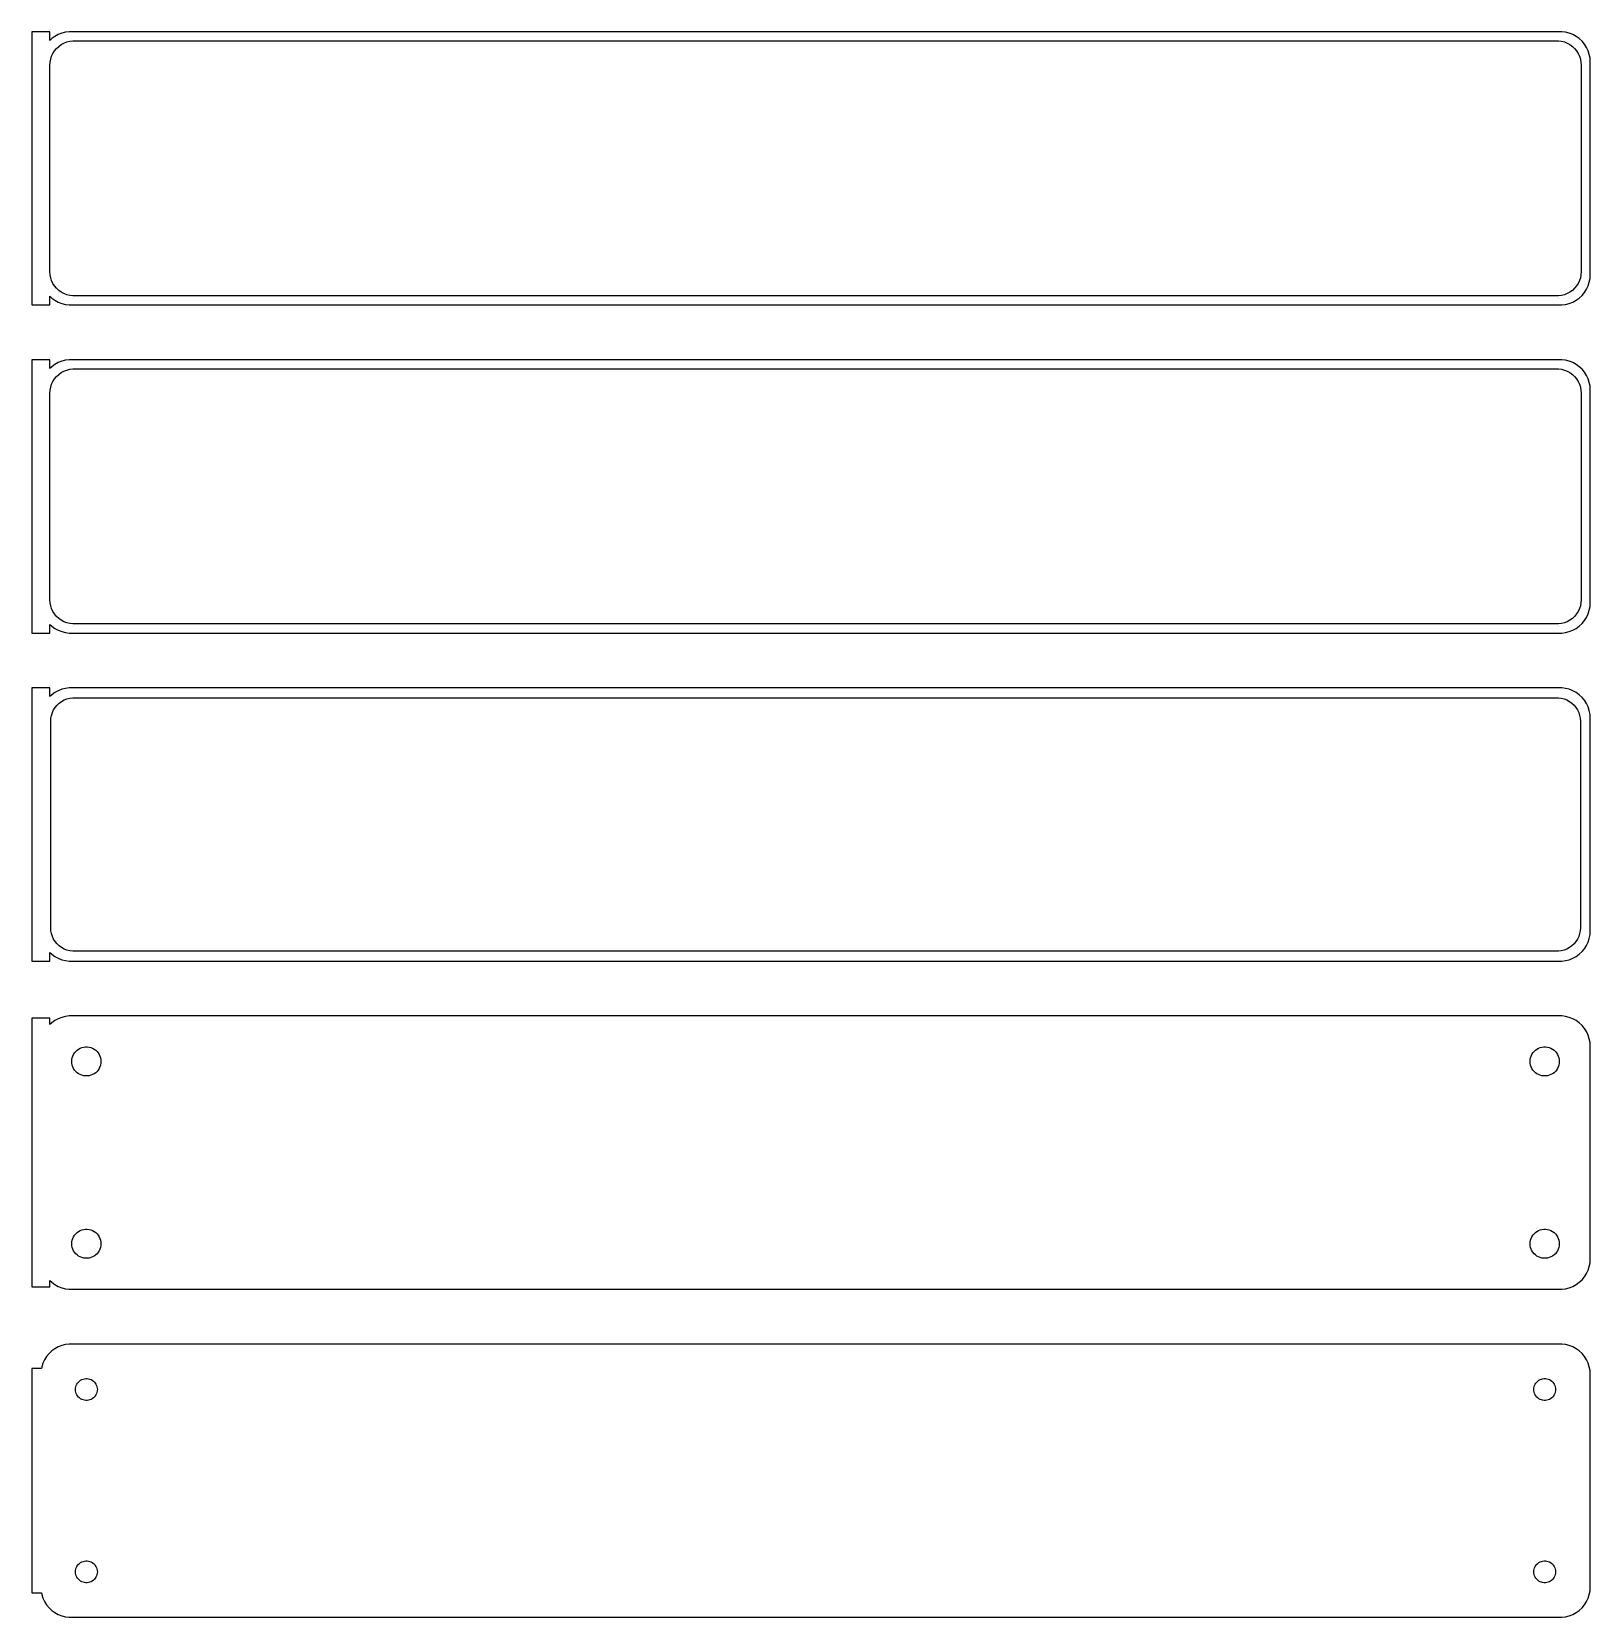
# Model space of a CAD drawing. Header units: metres. Extents: x -129 to 128, y 194 to 454.
import ezdxf

# ---------------------------------------------------------------- set-up
doc = ezdxf.new("R2010")
doc.units = ezdxf.units.M

msp = doc.modelspace()

# ---------------------------------------------------------------- linework, layer by layer
for p, q in [((-126, 454.49), (-129, 454.49)), ((-129, 454.49), (-129, 409.51)), ((-126, 453.059), (-126, 454.49)), ((-124.045, 454.255), (-124.629, 454.024)), ((-123.437, 454.411), (-124.045, 454.255)), ((-122.814, 454.49), (-123.437, 454.411)), ((122.814, 454.49), (-122.814, 454.49)), ((123.437, 454.411), (122.814, 454.49)), ((124.045, 454.255), (123.437, 454.411)), ((124.629, 454.024), (124.045, 454.255)), ((-125.687, 453.353), (-126, 453.059)), ((-125.179, 453.722), (-125.687, 453.353)), ((-125.236, 451.351), (-124.916, 451.738)), ((-124.629, 454.024), (-125.179, 453.722)), ((-124.916, 451.738), (-124.55, 452.082)), ((-124.55, 452.082), (-124.143, 452.377)), ((-124.143, 452.377), (-123.703, 452.619)), ((-123.703, 452.619), (-123.236, 452.804)), ((-123.236, 452.804), (-122.75, 452.929)), ((-122.75, 452.929), (-122.251, 452.992)), ((-122.251, 452.992), (122.251, 452.992)), ((122.251, 452.992), (122.75, 452.929)), ((122.75, 452.929), (123.236, 452.804)), ((123.236, 452.804), (123.703, 452.619)), ((123.703, 452.619), (124.143, 452.377)), ((124.143, 452.377), (124.55, 452.082)), ((124.55, 452.082), (124.916, 451.738)), ((125.179, 453.722), (124.629, 454.024)), ((124.916, 451.738), (125.236, 451.351)), ((125.687, 453.353), (125.179, 453.722)), ((126.145, 452.923), (125.687, 453.353)), ((126.545, 452.439), (126.145, 452.923)), ((126.882, 451.909), (126.545, 452.439)), ((127.149, 451.341), (126.882, 451.909)), ((-126, 449), (-125.968, 449.501)), ((-126, 415), (-126, 449)), ((-125.968, 449.501), (-125.874, 449.995)), ((-125.874, 449.995), (-125.719, 450.472)), ((-125.719, 450.472), (-125.505, 450.927)), ((-125.505, 450.927), (-125.236, 451.351)), ((125.236, 451.351), (125.505, 450.927)), ((125.505, 450.927), (125.719, 450.472)), ((125.719, 450.472), (125.874, 449.995)), ((125.874, 449.995), (125.968, 449.501)), ((125.968, 449.501), (126, 449)), ((126, 449), (126, 415)), ((127.343, 450.743), (127.149, 451.341)), ((127.461, 450.127), (127.343, 450.743)), ((127.5, 449.5), (127.461, 450.127)), ((127.5, 414.5), (127.5, 449.5)), ((-125.968, 414.499), (-126, 415)), ((126, 415), (125.968, 414.499)), ((-125.874, 414.005), (-125.968, 414.499)), ((-125.719, 413.528), (-125.874, 414.005)), ((-125.505, 413.073), (-125.719, 413.528)), ((-125.236, 412.649), (-125.505, 413.073)), ((-124.916, 412.262), (-125.236, 412.649)), ((125.236, 412.649), (124.916, 412.262)), ((125.505, 413.073), (125.236, 412.649)), ((125.719, 413.528), (125.505, 413.073)), ((125.874, 414.005), (125.719, 413.528)), ((125.968, 414.499), (125.874, 414.005)), ((126.882, 412.091), (127.149, 412.659)), ((127.149, 412.659), (127.343, 413.257)), ((127.343, 413.257), (127.461, 413.873)), ((127.461, 413.873), (127.5, 414.5)), ((-126, 410.941), (-125.687, 410.647)), ((-126, 409.51), (-126, 410.941)), ((-125.687, 410.647), (-125.179, 410.278)), ((-125.179, 410.278), (-124.629, 409.976)), ((-124.55, 411.918), (-124.916, 412.262)), ((-124.629, 409.976), (-124.045, 409.745)), ((-124.143, 411.623), (-124.55, 411.918)), ((-123.703, 411.381), (-124.143, 411.623)), ((-124.045, 409.745), (-123.437, 409.589)), ((-123.236, 411.196), (-123.703, 411.381)), ((-122.75, 411.071), (-123.236, 411.196)), ((-122.251, 411.008), (-122.75, 411.071)), ((122.251, 411.008), (-122.251, 411.008)), ((122.75, 411.071), (122.251, 411.008)), ((123.236, 411.196), (122.75, 411.071)), ((123.703, 411.381), (123.236, 411.196)), ((123.437, 409.589), (124.045, 409.745)), ((124.143, 411.623), (123.703, 411.381)), ((124.045, 409.745), (124.629, 409.976)), ((124.55, 411.918), (124.143, 411.623)), ((124.916, 412.262), (124.55, 411.918)), ((124.629, 409.976), (125.179, 410.278)), ((125.179, 410.278), (125.687, 410.647)), ((125.687, 410.647), (126.145, 411.077)), ((126.145, 411.077), (126.545, 411.561)), ((126.545, 411.561), (126.882, 412.091)), ((-129, 409.51), (-126, 409.51)), ((-123.437, 409.589), (-122.814, 409.51)), ((-122.814, 409.51), (122.814, 409.51)), ((122.814, 409.51), (123.437, 409.589)), ((-126, 400.49), (-129, 400.49)), ((-129, 400.49), (-129, 355.51)), ((-126, 399.059), (-126, 400.49)), ((-125.687, 399.353), (-126, 399.059)), ((-125.179, 399.722), (-125.687, 399.353)), ((-124.629, 400.024), (-125.179, 399.722)), ((-124.045, 400.255), (-124.629, 400.024)), ((-123.437, 400.411), (-124.045, 400.255)), ((-122.814, 400.49), (-123.437, 400.411)), ((122.814, 400.49), (-122.814, 400.49)), ((123.437, 400.411), (122.814, 400.49)), ((124.045, 400.255), (123.437, 400.411)), ((124.629, 400.024), (124.045, 400.255)), ((125.179, 399.722), (124.629, 400.024)), ((125.687, 399.353), (125.179, 399.722)), ((126.145, 398.923), (125.687, 399.353)), ((-125.719, 396.472), (-125.505, 396.927)), ((-125.505, 396.927), (-125.236, 397.351)), ((-125.236, 397.351), (-124.916, 397.738)), ((-124.916, 397.738), (-124.55, 398.082)), ((-124.55, 398.082), (-124.143, 398.377)), ((-124.143, 398.377), (-123.703, 398.619)), ((-123.703, 398.619), (-123.236, 398.804)), ((-123.236, 398.804), (-122.75, 398.929)), ((-122.75, 398.929), (-122.251, 398.992)), ((-122.251, 398.992), (122.251, 398.992)), ((122.251, 398.992), (122.75, 398.929)), ((122.75, 398.929), (123.236, 398.804)), ((123.236, 398.804), (123.703, 398.619)), ((123.703, 398.619), (124.143, 398.377)), ((124.143, 398.377), (124.55, 398.082)), ((124.55, 398.082), (124.916, 397.738)), ((124.916, 397.738), (125.236, 397.351)), ((125.236, 397.351), (125.505, 396.927)), ((125.505, 396.927), (125.719, 396.472)), ((126.545, 398.439), (126.145, 398.923)), ((126.882, 397.909), (126.545, 398.439)), ((127.149, 397.341), (126.882, 397.909)), ((127.343, 396.743), (127.149, 397.341)), ((127.461, 396.127), (127.343, 396.743)), ((-126, 395), (-125.968, 395.501)), ((-126, 361), (-126, 395)), ((-125.968, 395.501), (-125.874, 395.995)), ((-125.874, 395.995), (-125.719, 396.472)), ((125.719, 396.472), (125.874, 395.995)), ((125.874, 395.995), (125.968, 395.501)), ((125.968, 395.501), (126, 395)), ((126, 395), (126, 361)), ((127.5, 395.5), (127.461, 396.127)), ((127.5, 360.5), (127.5, 395.5)), ((-125.968, 360.499), (-126, 361)), ((-125.874, 360.005), (-125.968, 360.499)), ((125.968, 360.499), (125.874, 360.005)), ((126, 361), (125.968, 360.499)), ((127.461, 359.873), (127.5, 360.5)), ((-125.719, 359.528), (-125.874, 360.005)), ((-125.505, 359.073), (-125.719, 359.528)), ((-125.236, 358.649), (-125.505, 359.073)), ((-124.916, 358.262), (-125.236, 358.649)), ((-124.55, 357.918), (-124.916, 358.262)), ((-124.143, 357.623), (-124.55, 357.918)), ((-123.703, 357.381), (-124.143, 357.623)), ((124.143, 357.623), (123.703, 357.381)), ((124.55, 357.918), (124.143, 357.623)), ((124.916, 358.262), (124.55, 357.918)), ((125.236, 358.649), (124.916, 358.262)), ((125.505, 359.073), (125.236, 358.649)), ((125.719, 359.528), (125.505, 359.073)), ((125.874, 360.005), (125.719, 359.528)), ((126.145, 357.077), (126.545, 357.561)), ((126.545, 357.561), (126.882, 358.091)), ((126.882, 358.091), (127.149, 358.659)), ((127.149, 358.659), (127.343, 359.257)), ((127.343, 359.257), (127.461, 359.873)), ((-129, 355.51), (-126, 355.51)), ((-126, 356.941), (-125.687, 356.647)), ((-126, 355.51), (-126, 356.941)), ((-125.687, 356.647), (-125.179, 356.278)), ((-125.179, 356.278), (-124.629, 355.976)), ((-124.629, 355.976), (-124.045, 355.745)), ((-124.045, 355.745), (-123.437, 355.589)), ((-123.236, 357.196), (-123.703, 357.381)), ((-123.437, 355.589), (-122.814, 355.51)), ((-122.75, 357.071), (-123.236, 357.196)), ((-122.814, 355.51), (122.814, 355.51)), ((-122.251, 357.008), (-122.75, 357.071)), ((122.251, 357.008), (-122.251, 357.008)), ((122.75, 357.071), (122.251, 357.008)), ((123.236, 357.196), (122.75, 357.071)), ((122.814, 355.51), (123.437, 355.589)), ((123.703, 357.381), (123.236, 357.196)), ((123.437, 355.589), (124.045, 355.745)), ((124.045, 355.745), (124.629, 355.976)), ((124.629, 355.976), (125.179, 356.278)), ((125.179, 356.278), (125.687, 356.647)), ((125.687, 356.647), (126.145, 357.077)), ((-126, 346.49), (-129, 346.49)), ((-129, 346.49), (-129, 301.51)), ((-126, 345.059), (-126, 346.49)), ((-125.687, 345.353), (-126, 345.059)), ((-125.179, 345.722), (-125.687, 345.353)), ((-124.629, 346.024), (-125.179, 345.722)), ((-124.045, 346.255), (-124.629, 346.024)), ((-124.075, 344.27), (-123.649, 344.504)), ((-123.437, 346.411), (-124.045, 346.255)), ((-123.649, 344.504), (-123.197, 344.683)), ((-122.814, 346.49), (-123.437, 346.411)), ((-123.197, 344.683), (-122.726, 344.804)), ((122.814, 346.49), (-122.814, 346.49)), ((-122.726, 344.804), (-122.243, 344.865)), ((-122.243, 344.865), (122.243, 344.865)), ((122.243, 344.865), (122.726, 344.804)), ((122.726, 344.804), (123.197, 344.683)), ((123.437, 346.411), (122.814, 346.49)), ((123.197, 344.683), (123.649, 344.504)), ((124.045, 346.255), (123.437, 346.411)), ((123.649, 344.504), (124.075, 344.27)), ((124.629, 346.024), (124.045, 346.255)), ((125.179, 345.722), (124.629, 346.024)), ((125.687, 345.353), (125.179, 345.722)), ((126.145, 344.923), (125.687, 345.353)), ((126.545, 344.439), (126.145, 344.923)), ((-125.842, 341.485), (-125.751, 341.963)), ((-125.751, 341.963), (-125.601, 342.426)), ((-125.601, 342.426), (-125.394, 342.866)), ((-125.394, 342.866), (-125.133, 343.276)), ((-125.133, 343.276), (-124.823, 343.651)), ((-124.823, 343.651), (-124.469, 343.984)), ((-124.469, 343.984), (-124.075, 344.27)), ((124.075, 344.27), (124.469, 343.984)), ((124.469, 343.984), (124.823, 343.651)), ((124.823, 343.651), (125.133, 343.276)), ((125.133, 343.276), (125.394, 342.866)), ((125.394, 342.866), (125.601, 342.426)), ((125.601, 342.426), (125.751, 341.963)), ((125.751, 341.963), (125.842, 341.485)), ((126.882, 343.909), (126.545, 344.439)), ((127.149, 343.341), (126.882, 343.909)), ((127.343, 342.743), (127.149, 343.341)), ((127.461, 342.127), (127.343, 342.743)), ((127.5, 341.5), (127.461, 342.127)), ((-125.873, 341), (-125.842, 341.485)), ((-125.873, 307), (-125.873, 341)), ((125.842, 341.485), (125.873, 341)), ((125.873, 341), (125.873, 307)), ((127.5, 306.5), (127.5, 341.5)), ((-125.842, 306.515), (-125.873, 307)), ((-125.751, 306.037), (-125.842, 306.515)), ((-125.601, 305.574), (-125.751, 306.037)), ((-125.394, 305.134), (-125.601, 305.574)), ((125.601, 305.574), (125.394, 305.134)), ((125.751, 306.037), (125.601, 305.574)), ((125.842, 306.515), (125.751, 306.037)), ((125.873, 307), (125.842, 306.515)), ((127.343, 305.257), (127.461, 305.873)), ((127.461, 305.873), (127.5, 306.5)), ((-126, 302.941), (-125.687, 302.647)), ((-126, 301.51), (-126, 302.941)), ((-125.133, 304.724), (-125.394, 305.134)), ((-124.823, 304.349), (-125.133, 304.724)), ((-124.469, 304.016), (-124.823, 304.349)), ((-124.075, 303.73), (-124.469, 304.016)), ((-123.649, 303.496), (-124.075, 303.73)), ((-123.197, 303.317), (-123.649, 303.496)), ((-122.726, 303.196), (-123.197, 303.317)), ((-122.243, 303.135), (-122.726, 303.196)), ((122.243, 303.135), (-122.243, 303.135)), ((122.726, 303.196), (122.243, 303.135)), ((123.197, 303.317), (122.726, 303.196)), ((123.649, 303.496), (123.197, 303.317)), ((124.075, 303.73), (123.649, 303.496)), ((124.469, 304.016), (124.075, 303.73)), ((124.823, 304.349), (124.469, 304.016)), ((125.133, 304.724), (124.823, 304.349)), ((125.394, 305.134), (125.133, 304.724)), ((125.687, 302.647), (126.145, 303.077)), ((126.145, 303.077), (126.545, 303.561)), ((126.545, 303.561), (126.882, 304.091)), ((126.882, 304.091), (127.149, 304.659)), ((127.149, 304.659), (127.343, 305.257)), ((-129, 301.51), (-126, 301.51)), ((-125.687, 302.647), (-125.179, 302.278)), ((-125.179, 302.278), (-124.629, 301.976)), ((-124.629, 301.976), (-124.045, 301.745)), ((-124.045, 301.745), (-123.437, 301.589)), ((-123.437, 301.589), (-122.814, 301.51)), ((-122.814, 301.51), (122.814, 301.51)), ((122.814, 301.51), (123.437, 301.589)), ((123.437, 301.589), (124.045, 301.745)), ((124.045, 301.745), (124.629, 301.976)), ((124.629, 301.976), (125.179, 302.278)), ((125.179, 302.278), (125.687, 302.647)), ((-123.437, 292.411), (-124.045, 292.255)), ((-122.814, 292.49), (-123.437, 292.411)), ((122.814, 292.49), (-122.814, 292.49)), ((123.437, 292.411), (122.814, 292.49)), ((124.045, 292.255), (123.437, 292.411)), ((-126, 292.115), (-129, 292.115)), ((-129, 292.115), (-129, 247.885)), ((-126, 291.059), (-126, 292.115)), ((-125.687, 291.353), (-126, 291.059)), ((-125.179, 291.722), (-125.687, 291.353)), ((-124.629, 292.024), (-125.179, 291.722)), ((-124.045, 292.255), (-124.629, 292.024)), ((124.629, 292.024), (124.045, 292.255)), ((125.179, 291.722), (124.629, 292.024)), ((125.687, 291.353), (125.179, 291.722)), ((126.145, 290.923), (125.687, 291.353)), ((126.545, 290.439), (126.145, 290.923)), ((126.882, 289.909), (126.545, 290.439)), ((127.149, 289.341), (126.882, 289.909)), ((-121.286, 287.026), (-121.022, 287.172)), ((-121.022, 287.172), (-120.742, 287.283)), ((-120.742, 287.283), (-120.45, 287.357)), ((-120.45, 287.357), (-120.151, 287.395)), ((-120.151, 287.395), (-119.849, 287.395)), ((-119.849, 287.395), (-119.55, 287.357)), ((-119.55, 287.357), (-119.258, 287.283)), ((-119.258, 287.283), (-118.978, 287.172)), ((-118.978, 287.172), (-118.714, 287.026)), ((118.714, 287.026), (118.978, 287.172)), ((118.978, 287.172), (119.258, 287.283)), ((119.258, 287.283), (119.55, 287.357)), ((119.55, 287.357), (119.849, 287.395)), ((119.849, 287.395), (120.151, 287.395)), ((120.151, 287.395), (120.45, 287.357)), ((120.45, 287.357), (120.742, 287.283)), ((120.742, 287.283), (121.022, 287.172)), ((121.022, 287.172), (121.286, 287.026)), ((127.343, 288.743), (127.149, 289.341)), ((127.461, 288.127), (127.343, 288.743)), ((127.5, 287.5), (127.461, 288.127)), ((127.5, 252.5), (127.5, 287.5)), ((-122.4, 285), (-122.381, 285.301)), ((-122.381, 284.699), (-122.4, 285)), ((-122.381, 285.301), (-122.325, 285.597)), ((-122.325, 284.403), (-122.381, 284.699)), ((-122.325, 285.597), (-122.231, 285.883)), ((-122.231, 285.883), (-122.103, 286.156)), ((-122.103, 286.156), (-121.942, 286.411)), ((-121.942, 286.411), (-121.75, 286.643)), ((-121.75, 286.643), (-121.53, 286.849)), ((-121.53, 286.849), (-121.286, 287.026)), ((-118.714, 287.026), (-118.47, 286.849)), ((-118.47, 286.849), (-118.25, 286.643)), ((-118.25, 286.643), (-118.058, 286.411)), ((-118.058, 286.411), (-117.897, 286.156)), ((-117.897, 286.156), (-117.769, 285.883)), ((-117.769, 285.883), (-117.675, 285.597)), ((-117.675, 285.597), (-117.619, 285.301)), ((-117.619, 284.699), (-117.675, 284.403)), ((-117.619, 285.301), (-117.6, 285)), ((-117.6, 285), (-117.619, 284.699)), ((117.6, 285), (117.619, 285.301)), ((117.619, 284.699), (117.6, 285)), ((117.619, 285.301), (117.675, 285.597)), ((117.675, 284.403), (117.619, 284.699)), ((117.675, 285.597), (117.769, 285.883)), ((117.769, 285.883), (117.897, 286.156)), ((117.897, 286.156), (118.058, 286.411)), ((118.058, 286.411), (118.25, 286.643)), ((118.25, 286.643), (118.47, 286.849)), ((118.47, 286.849), (118.714, 287.026)), ((121.286, 287.026), (121.53, 286.849)), ((121.53, 286.849), (121.75, 286.643)), ((121.75, 286.643), (121.942, 286.411)), ((121.942, 286.411), (122.103, 286.156)), ((122.103, 286.156), (122.231, 285.883)), ((122.231, 285.883), (122.325, 285.597)), ((122.325, 285.597), (122.381, 285.301)), ((122.381, 284.699), (122.325, 284.403)), ((122.381, 285.301), (122.4, 285)), ((122.4, 285), (122.381, 284.699)), ((-122.231, 284.117), (-122.325, 284.403)), ((-122.103, 283.844), (-122.231, 284.117)), ((-121.942, 283.589), (-122.103, 283.844)), ((-121.75, 283.357), (-121.942, 283.589)), ((-121.53, 283.151), (-121.75, 283.357)), ((-121.286, 282.974), (-121.53, 283.151)), ((-121.022, 282.828), (-121.286, 282.974)), ((-120.742, 282.717), (-121.022, 282.828)), ((-120.45, 282.643), (-120.742, 282.717)), ((-120.151, 282.605), (-120.45, 282.643)), ((-119.849, 282.605), (-120.151, 282.605)), ((-119.55, 282.643), (-119.849, 282.605)), ((-119.258, 282.717), (-119.55, 282.643)), ((-118.978, 282.828), (-119.258, 282.717)), ((-118.714, 282.974), (-118.978, 282.828)), ((-118.47, 283.151), (-118.714, 282.974)), ((-118.25, 283.357), (-118.47, 283.151)), ((-118.058, 283.589), (-118.25, 283.357)), ((-117.897, 283.844), (-118.058, 283.589)), ((-117.769, 284.117), (-117.897, 283.844)), ((-117.675, 284.403), (-117.769, 284.117)), ((117.769, 284.117), (117.675, 284.403)), ((117.897, 283.844), (117.769, 284.117)), ((118.058, 283.589), (117.897, 283.844)), ((118.25, 283.357), (118.058, 283.589)), ((118.47, 283.151), (118.25, 283.357)), ((118.714, 282.974), (118.47, 283.151)), ((118.978, 282.828), (118.714, 282.974)), ((119.258, 282.717), (118.978, 282.828)), ((119.55, 282.643), (119.258, 282.717)), ((119.849, 282.605), (119.55, 282.643)), ((120.151, 282.605), (119.849, 282.605)), ((120.45, 282.643), (120.151, 282.605)), ((120.742, 282.717), (120.45, 282.643)), ((121.022, 282.828), (120.742, 282.717)), ((121.286, 282.974), (121.022, 282.828)), ((121.53, 283.151), (121.286, 282.974)), ((121.75, 283.357), (121.53, 283.151)), ((121.942, 283.589), (121.75, 283.357)), ((122.103, 283.844), (121.942, 283.589)), ((122.231, 284.117), (122.103, 283.844)), ((122.325, 284.403), (122.231, 284.117)), ((-122.325, 255.597), (-122.231, 255.883)), ((-122.231, 255.883), (-122.103, 256.156)), ((-122.103, 256.156), (-121.942, 256.411)), ((-121.942, 256.411), (-121.75, 256.643)), ((-121.75, 256.643), (-121.53, 256.849)), ((-121.53, 256.849), (-121.286, 257.026)), ((-121.286, 257.026), (-121.022, 257.172)), ((-121.022, 257.172), (-120.742, 257.283)), ((-120.742, 257.283), (-120.45, 257.357)), ((-120.45, 257.357), (-120.151, 257.395)), ((-120.151, 257.395), (-119.849, 257.395)), ((-119.849, 257.395), (-119.55, 257.357)), ((-119.55, 257.357), (-119.258, 257.283)), ((-119.258, 257.283), (-118.978, 257.172)), ((-118.978, 257.172), (-118.714, 257.026)), ((-118.714, 257.026), (-118.47, 256.849)), ((-118.47, 256.849), (-118.25, 256.643)), ((-118.25, 256.643), (-118.058, 256.411)), ((-118.058, 256.411), (-117.897, 256.156)), ((-117.897, 256.156), (-117.769, 255.883)), ((-117.769, 255.883), (-117.675, 255.597)), ((117.675, 255.597), (117.769, 255.883)), ((117.769, 255.883), (117.897, 256.156)), ((117.897, 256.156), (118.058, 256.411)), ((118.058, 256.411), (118.25, 256.643)), ((118.25, 256.643), (118.47, 256.849)), ((118.47, 256.849), (118.714, 257.026)), ((118.714, 257.026), (118.978, 257.172)), ((118.978, 257.172), (119.258, 257.283)), ((119.258, 257.283), (119.55, 257.357)), ((119.55, 257.357), (119.849, 257.395)), ((119.849, 257.395), (120.151, 257.395)), ((120.151, 257.395), (120.45, 257.357)), ((120.45, 257.357), (120.742, 257.283)), ((120.742, 257.283), (121.022, 257.172)), ((121.022, 257.172), (121.286, 257.026)), ((121.286, 257.026), (121.53, 256.849)), ((121.53, 256.849), (121.75, 256.643)), ((121.75, 256.643), (121.942, 256.411)), ((121.942, 256.411), (122.103, 256.156)), ((122.103, 256.156), (122.231, 255.883)), ((122.231, 255.883), (122.325, 255.597)), ((-122.4, 255), (-122.381, 255.301)), ((-122.381, 254.699), (-122.4, 255)), ((-122.381, 255.301), (-122.325, 255.597)), ((-122.325, 254.403), (-122.381, 254.699)), ((-122.231, 254.117), (-122.325, 254.403)), ((-122.103, 253.844), (-122.231, 254.117)), ((-121.942, 253.589), (-122.103, 253.844)), ((-121.75, 253.357), (-121.942, 253.589)), ((-121.53, 253.151), (-121.75, 253.357)), ((-121.286, 252.974), (-121.53, 253.151)), ((-118.47, 253.151), (-118.714, 252.974)), ((-118.25, 253.357), (-118.47, 253.151)), ((-118.058, 253.589), (-118.25, 253.357)), ((-117.897, 253.844), (-118.058, 253.589)), ((-117.769, 254.117), (-117.897, 253.844)), ((-117.675, 254.403), (-117.769, 254.117)), ((-117.675, 255.597), (-117.619, 255.301)), ((-117.619, 254.699), (-117.675, 254.403)), ((-117.619, 255.301), (-117.6, 255)), ((-117.6, 255), (-117.619, 254.699)), ((117.6, 255), (117.619, 255.301)), ((117.619, 254.699), (117.6, 255)), ((117.619, 255.301), (117.675, 255.597)), ((117.675, 254.403), (117.619, 254.699)), ((117.769, 254.117), (117.675, 254.403)), ((117.897, 253.844), (117.769, 254.117)), ((118.058, 253.589), (117.897, 253.844)), ((118.25, 253.357), (118.058, 253.589)), ((118.47, 253.151), (118.25, 253.357)), ((118.714, 252.974), (118.47, 253.151)), ((121.53, 253.151), (121.286, 252.974)), ((121.75, 253.357), (121.53, 253.151)), ((121.942, 253.589), (121.75, 253.357)), ((122.103, 253.844), (121.942, 253.589)), ((122.231, 254.117), (122.103, 253.844)), ((122.325, 254.403), (122.231, 254.117)), ((122.325, 255.597), (122.381, 255.301)), ((122.381, 254.699), (122.325, 254.403)), ((122.381, 255.301), (122.4, 255)), ((122.4, 255), (122.381, 254.699)), ((-121.022, 252.828), (-121.286, 252.974)), ((-120.742, 252.717), (-121.022, 252.828)), ((-120.45, 252.643), (-120.742, 252.717)), ((-120.151, 252.605), (-120.45, 252.643)), ((-119.849, 252.605), (-120.151, 252.605)), ((-119.55, 252.643), (-119.849, 252.605)), ((-119.258, 252.717), (-119.55, 252.643)), ((-118.978, 252.828), (-119.258, 252.717)), ((-118.714, 252.974), (-118.978, 252.828)), ((118.978, 252.828), (118.714, 252.974)), ((119.258, 252.717), (118.978, 252.828)), ((119.55, 252.643), (119.258, 252.717)), ((119.849, 252.605), (119.55, 252.643)), ((120.151, 252.605), (119.849, 252.605)), ((120.45, 252.643), (120.151, 252.605)), ((120.742, 252.717), (120.45, 252.643)), ((121.022, 252.828), (120.742, 252.717)), ((121.286, 252.974), (121.022, 252.828)), ((126.882, 250.091), (127.149, 250.659)), ((127.149, 250.659), (127.343, 251.257)), ((127.343, 251.257), (127.461, 251.873)), ((127.461, 251.873), (127.5, 252.5)), ((-126, 247.885), (-126, 248.941)), ((-126, 248.941), (-125.687, 248.647)), ((-125.687, 248.647), (-125.179, 248.278)), ((-125.179, 248.278), (-124.629, 247.976)), ((-124.629, 247.976), (-124.045, 247.745)), ((124.045, 247.745), (124.629, 247.976)), ((124.629, 247.976), (125.179, 248.278)), ((125.179, 248.278), (125.687, 248.647)), ((125.687, 248.647), (126.145, 249.077)), ((126.145, 249.077), (126.545, 249.561)), ((126.545, 249.561), (126.882, 250.091)), ((-129, 247.885), (-126, 247.885)), ((-124.045, 247.745), (-123.437, 247.589)), ((-123.437, 247.589), (-122.814, 247.51)), ((-122.814, 247.51), (122.814, 247.51)), ((122.814, 247.51), (123.437, 247.589)), ((123.437, 247.589), (124.045, 247.745)), ((-125.179, 237.722), (-125.687, 237.353)), ((-124.629, 238.024), (-125.179, 237.722)), ((-124.045, 238.255), (-124.629, 238.024)), ((-123.437, 238.411), (-124.045, 238.255)), ((-122.814, 238.49), (-123.437, 238.411)), ((122.814, 238.49), (-122.814, 238.49)), ((123.437, 238.411), (122.814, 238.49)), ((124.045, 238.255), (123.437, 238.411)), ((124.629, 238.024), (124.045, 238.255)), ((125.179, 237.722), (124.629, 238.024)), ((125.687, 237.353), (125.179, 237.722)), ((-127.149, 235.341), (-127.343, 234.743)), ((-126.882, 235.909), (-127.149, 235.341)), ((-126.545, 236.439), (-126.882, 235.909)), ((-126.145, 236.923), (-126.545, 236.439)), ((-125.687, 237.353), (-126.145, 236.923)), ((126.145, 236.923), (125.687, 237.353)), ((126.545, 236.439), (126.145, 236.923)), ((126.882, 235.909), (126.545, 236.439)), ((127.149, 235.341), (126.882, 235.909)), ((127.343, 234.743), (127.149, 235.341)), ((-127.4, 234.444), (-129, 234.444)), ((-129, 234.444), (-129, 197.556)), ((-127.343, 234.743), (-127.4, 234.444)), ((-121.312, 232.232), (-121.147, 232.387)), ((-121.147, 232.387), (-120.964, 232.52)), ((-120.964, 232.52), (-120.766, 232.629)), ((-120.766, 232.629), (-120.556, 232.712)), ((-120.556, 232.712), (-120.337, 232.768)), ((-120.337, 232.768), (-120.113, 232.796)), ((-120.113, 232.796), (-119.887, 232.796)), ((-119.887, 232.796), (-119.663, 232.768)), ((-119.663, 232.768), (-119.444, 232.712)), ((-119.444, 232.712), (-119.234, 232.629)), ((-119.234, 232.629), (-119.036, 232.52)), ((-119.036, 232.52), (-118.853, 232.387)), ((-118.853, 232.387), (-118.688, 232.232)), ((118.688, 232.232), (118.853, 232.387)), ((118.853, 232.387), (119.036, 232.52)), ((119.036, 232.52), (119.234, 232.629)), ((119.234, 232.629), (119.444, 232.712)), ((119.444, 232.712), (119.663, 232.768)), ((119.663, 232.768), (119.887, 232.796)), ((119.887, 232.796), (120.113, 232.796)), ((120.113, 232.796), (120.337, 232.768)), ((120.337, 232.768), (120.556, 232.712)), ((120.556, 232.712), (120.766, 232.629)), ((120.766, 232.629), (120.964, 232.52)), ((120.964, 232.52), (121.147, 232.387)), ((121.147, 232.387), (121.312, 232.232)), ((127.461, 234.127), (127.343, 234.743)), ((127.5, 233.5), (127.461, 234.127)), ((127.5, 198.5), (127.5, 233.5)), ((-121.8, 231), (-121.786, 231.226)), ((-121.786, 230.774), (-121.8, 231)), ((-121.786, 231.226), (-121.743, 231.448)), ((-121.743, 230.552), (-121.786, 230.774)), ((-121.743, 231.448), (-121.674, 231.663)), ((-121.674, 230.337), (-121.743, 230.552)), ((-121.674, 231.663), (-121.577, 231.867)), ((-121.577, 230.133), (-121.674, 230.337)), ((-121.577, 231.867), (-121.456, 232.058)), ((-121.456, 229.942), (-121.577, 230.133)), ((-121.456, 232.058), (-121.312, 232.232)), ((-121.312, 229.768), (-121.456, 229.942)), ((-121.147, 229.613), (-121.312, 229.768)), ((-118.688, 229.768), (-118.853, 229.613)), ((-118.688, 232.232), (-118.544, 232.058)), ((-118.544, 229.942), (-118.688, 229.768)), ((-118.544, 232.058), (-118.423, 231.867)), ((-118.423, 230.133), (-118.544, 229.942)), ((-118.423, 231.867), (-118.326, 231.663)), ((-118.326, 230.337), (-118.423, 230.133)), ((-118.326, 231.663), (-118.257, 231.448)), ((-118.257, 230.552), (-118.326, 230.337)), ((-118.257, 231.448), (-118.214, 231.226)), ((-118.214, 230.774), (-118.257, 230.552)), ((-118.214, 231.226), (-118.2, 231)), ((-118.2, 231), (-118.214, 230.774)), ((118.2, 231), (118.214, 231.226)), ((118.214, 230.774), (118.2, 231)), ((118.214, 231.226), (118.257, 231.448)), ((118.257, 230.552), (118.214, 230.774)), ((118.257, 231.448), (118.326, 231.663)), ((118.326, 230.337), (118.257, 230.552)), ((118.326, 231.663), (118.423, 231.867)), ((118.423, 230.133), (118.326, 230.337)), ((118.423, 231.867), (118.544, 232.058)), ((118.544, 229.942), (118.423, 230.133)), ((118.544, 232.058), (118.688, 232.232)), ((118.688, 229.768), (118.544, 229.942)), ((118.853, 229.613), (118.688, 229.768)), ((121.312, 229.768), (121.147, 229.613)), ((121.312, 232.232), (121.456, 232.058)), ((121.456, 229.942), (121.312, 229.768)), ((121.456, 232.058), (121.577, 231.867)), ((121.577, 230.133), (121.456, 229.942)), ((121.577, 231.867), (121.674, 231.663)), ((121.674, 230.337), (121.577, 230.133)), ((121.674, 231.663), (121.743, 231.448)), ((121.743, 230.552), (121.674, 230.337)), ((121.743, 231.448), (121.786, 231.226)), ((121.786, 230.774), (121.743, 230.552)), ((121.786, 231.226), (121.8, 231)), ((121.8, 231), (121.786, 230.774)), ((-120.964, 229.48), (-121.147, 229.613)), ((-120.766, 229.371), (-120.964, 229.48)), ((-120.556, 229.288), (-120.766, 229.371)), ((-120.337, 229.232), (-120.556, 229.288)), ((-120.113, 229.204), (-120.337, 229.232)), ((-119.887, 229.204), (-120.113, 229.204)), ((-119.663, 229.232), (-119.887, 229.204)), ((-119.444, 229.288), (-119.663, 229.232)), ((-119.234, 229.371), (-119.444, 229.288)), ((-119.036, 229.48), (-119.234, 229.371)), ((-118.853, 229.613), (-119.036, 229.48)), ((119.036, 229.48), (118.853, 229.613)), ((119.234, 229.371), (119.036, 229.48)), ((119.444, 229.288), (119.234, 229.371)), ((119.663, 229.232), (119.444, 229.288)), ((119.887, 229.204), (119.663, 229.232)), ((120.113, 229.204), (119.887, 229.204)), ((120.337, 229.232), (120.113, 229.204)), ((120.556, 229.288), (120.337, 229.232)), ((120.766, 229.371), (120.556, 229.288)), ((120.964, 229.48), (120.766, 229.371)), ((121.147, 229.613), (120.964, 229.48)), ((-121.8, 201), (-121.786, 201.226)), ((-121.786, 200.774), (-121.8, 201)), ((-121.786, 201.226), (-121.743, 201.448)), ((-121.743, 201.448), (-121.674, 201.663)), ((-121.674, 201.663), (-121.577, 201.867)), ((-121.577, 201.867), (-121.456, 202.058)), ((-121.456, 202.058), (-121.312, 202.232)), ((-121.312, 202.232), (-121.147, 202.387)), ((-121.147, 202.387), (-120.964, 202.52)), ((-120.964, 202.52), (-120.766, 202.629)), ((-120.766, 202.629), (-120.556, 202.712)), ((-120.556, 202.712), (-120.337, 202.768)), ((-120.337, 202.768), (-120.113, 202.796)), ((-120.113, 202.796), (-119.887, 202.796)), ((-119.887, 202.796), (-119.663, 202.768)), ((-119.663, 202.768), (-119.444, 202.712)), ((-119.444, 202.712), (-119.234, 202.629)), ((-119.234, 202.629), (-119.036, 202.52)), ((-119.036, 202.52), (-118.853, 202.387)), ((-118.853, 202.387), (-118.688, 202.232)), ((-118.688, 202.232), (-118.544, 202.058)), ((-118.544, 202.058), (-118.423, 201.867)), ((-118.423, 201.867), (-118.326, 201.663)), ((-118.326, 201.663), (-118.257, 201.448)), ((-118.257, 201.448), (-118.214, 201.226)), ((-118.214, 201.226), (-118.2, 201)), ((-118.2, 201), (-118.214, 200.774)), ((118.2, 201), (118.214, 201.226)), ((118.214, 200.774), (118.2, 201)), ((118.214, 201.226), (118.257, 201.448)), ((118.257, 201.448), (118.326, 201.663)), ((118.326, 201.663), (118.423, 201.867)), ((118.423, 201.867), (118.544, 202.058)), ((118.544, 202.058), (118.688, 202.232)), ((118.688, 202.232), (118.853, 202.387)), ((118.853, 202.387), (119.036, 202.52)), ((119.036, 202.52), (119.234, 202.629)), ((119.234, 202.629), (119.444, 202.712)), ((119.444, 202.712), (119.663, 202.768)), ((119.663, 202.768), (119.887, 202.796)), ((119.887, 202.796), (120.113, 202.796)), ((120.113, 202.796), (120.337, 202.768)), ((120.337, 202.768), (120.556, 202.712)), ((120.556, 202.712), (120.766, 202.629)), ((120.766, 202.629), (120.964, 202.52)), ((120.964, 202.52), (121.147, 202.387)), ((121.147, 202.387), (121.312, 202.232)), ((121.312, 202.232), (121.456, 202.058)), ((121.456, 202.058), (121.577, 201.867)), ((121.577, 201.867), (121.674, 201.663)), ((121.674, 201.663), (121.743, 201.448)), ((121.743, 201.448), (121.786, 201.226)), ((121.786, 201.226), (121.8, 201)), ((121.8, 201), (121.786, 200.774)), ((-121.743, 200.552), (-121.786, 200.774)), ((-121.674, 200.337), (-121.743, 200.552)), ((-121.577, 200.133), (-121.674, 200.337)), ((-121.456, 199.942), (-121.577, 200.133)), ((-121.312, 199.768), (-121.456, 199.942)), ((-121.147, 199.613), (-121.312, 199.768)), ((-120.964, 199.48), (-121.147, 199.613)), ((-120.766, 199.371), (-120.964, 199.48)), ((-120.556, 199.288), (-120.766, 199.371)), ((-120.337, 199.232), (-120.556, 199.288)), ((-120.113, 199.204), (-120.337, 199.232)), ((-119.887, 199.204), (-120.113, 199.204)), ((-119.663, 199.232), (-119.887, 199.204)), ((-119.444, 199.288), (-119.663, 199.232)), ((-119.234, 199.371), (-119.444, 199.288)), ((-119.036, 199.48), (-119.234, 199.371)), ((-118.853, 199.613), (-119.036, 199.48)), ((-118.688, 199.768), (-118.853, 199.613)), ((-118.544, 199.942), (-118.688, 199.768)), ((-118.423, 200.133), (-118.544, 199.942)), ((-118.326, 200.337), (-118.423, 200.133)), ((-118.257, 200.552), (-118.326, 200.337)), ((-118.214, 200.774), (-118.257, 200.552)), ((118.257, 200.552), (118.214, 200.774)), ((118.326, 200.337), (118.257, 200.552)), ((118.423, 200.133), (118.326, 200.337)), ((118.544, 199.942), (118.423, 200.133)), ((118.688, 199.768), (118.544, 199.942)), ((118.853, 199.613), (118.688, 199.768)), ((119.036, 199.48), (118.853, 199.613)), ((119.234, 199.371), (119.036, 199.48)), ((119.444, 199.288), (119.234, 199.371)), ((119.663, 199.232), (119.444, 199.288)), ((119.887, 199.204), (119.663, 199.232)), ((120.113, 199.204), (119.887, 199.204)), ((120.337, 199.232), (120.113, 199.204)), ((120.556, 199.288), (120.337, 199.232)), ((120.766, 199.371), (120.556, 199.288)), ((120.964, 199.48), (120.766, 199.371)), ((121.147, 199.613), (120.964, 199.48)), ((121.312, 199.768), (121.147, 199.613)), ((121.456, 199.942), (121.312, 199.768)), ((121.577, 200.133), (121.456, 199.942)), ((121.674, 200.337), (121.577, 200.133)), ((121.743, 200.552), (121.674, 200.337)), ((121.786, 200.774), (121.743, 200.552)), ((127.461, 197.873), (127.5, 198.5)), ((-129, 197.556), (-127.4, 197.556)), ((-127.4, 197.556), (-127.343, 197.257)), ((-127.343, 197.257), (-127.149, 196.659)), ((-127.149, 196.659), (-126.882, 196.091)), ((-126.882, 196.091), (-126.545, 195.561)), ((126.545, 195.561), (126.882, 196.091)), ((126.882, 196.091), (127.149, 196.659)), ((127.149, 196.659), (127.343, 197.257)), ((127.343, 197.257), (127.461, 197.873)), ((-126.545, 195.561), (-126.145, 195.077)), ((-126.145, 195.077), (-125.687, 194.647)), ((-125.687, 194.647), (-125.179, 194.278)), ((-125.179, 194.278), (-124.629, 193.976)), ((-124.629, 193.976), (-124.045, 193.745)), ((-124.045, 193.745), (-123.437, 193.589)), ((-123.437, 193.589), (-122.814, 193.51)), ((-122.814, 193.51), (122.814, 193.51)), ((122.814, 193.51), (123.437, 193.589)), ((123.437, 193.589), (124.045, 193.745)), ((124.045, 193.745), (124.629, 193.976)), ((124.629, 193.976), (125.179, 194.278)), ((125.179, 194.278), (125.687, 194.647)), ((125.687, 194.647), (126.145, 195.077)), ((126.145, 195.077), (126.545, 195.561))]:
    msp.add_line(p, q)

doc.saveas('drawing.dxf')
